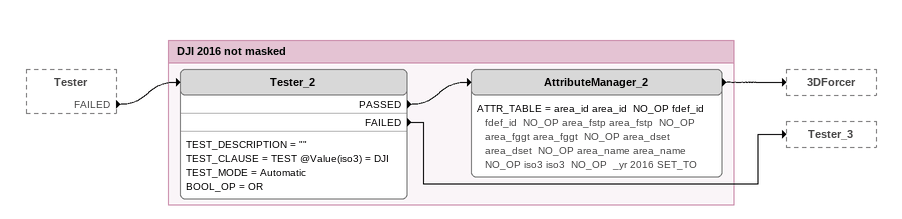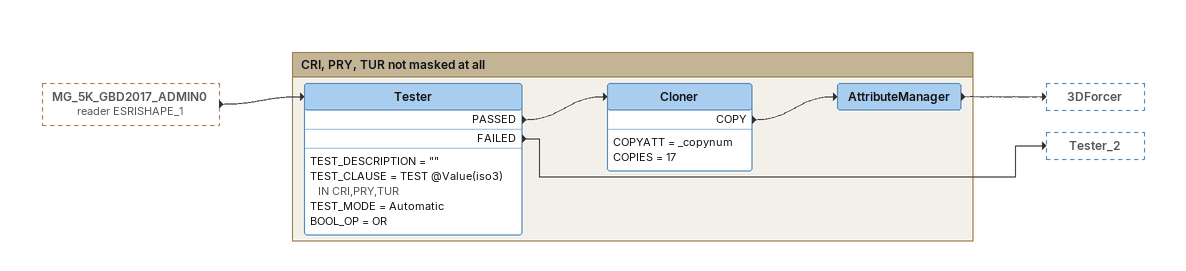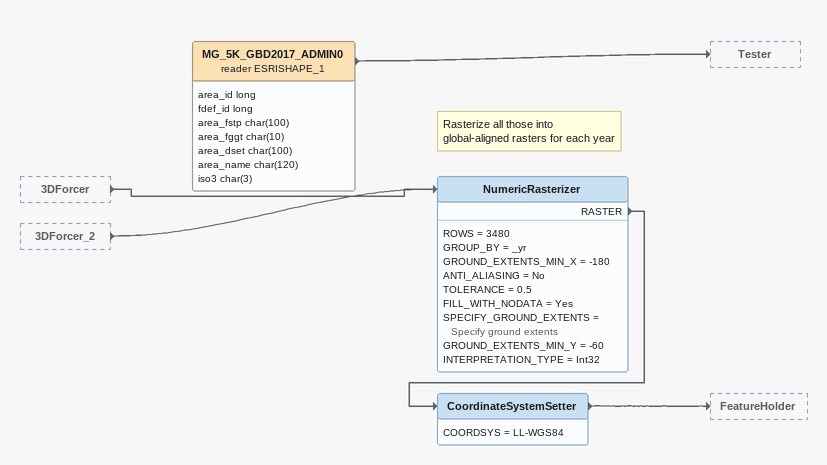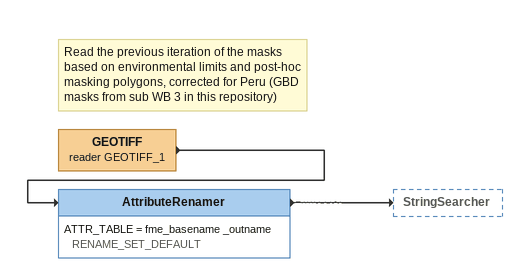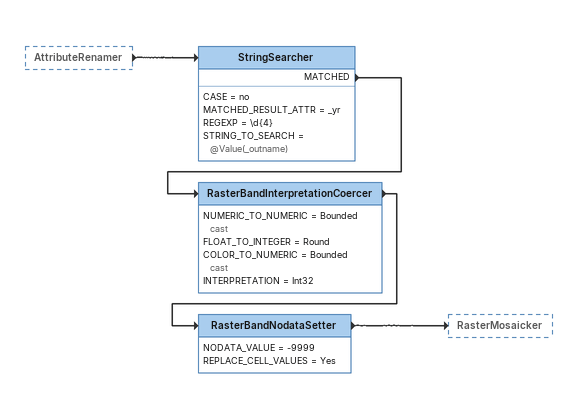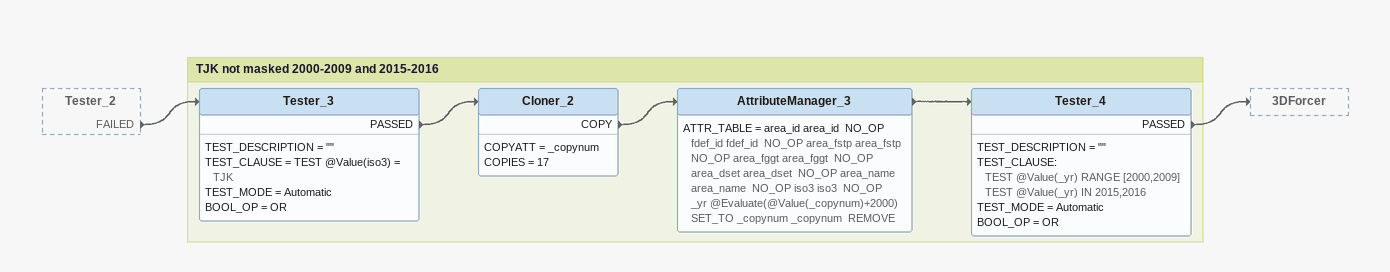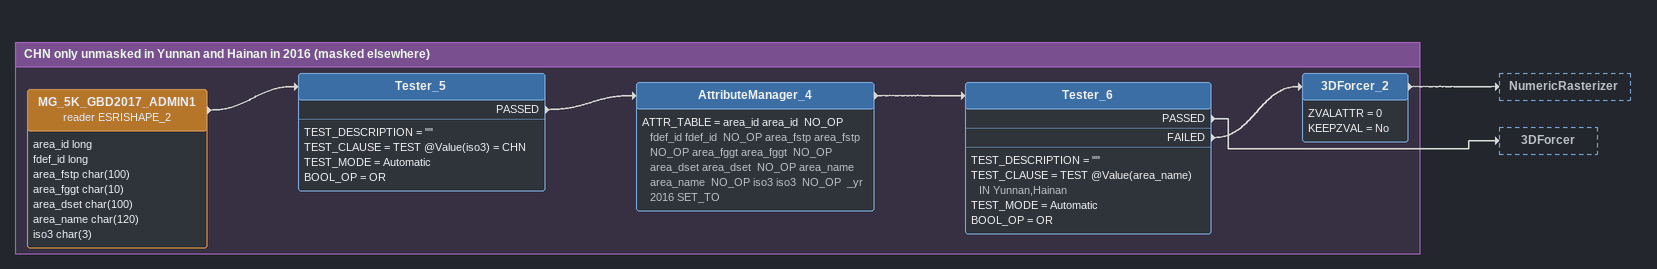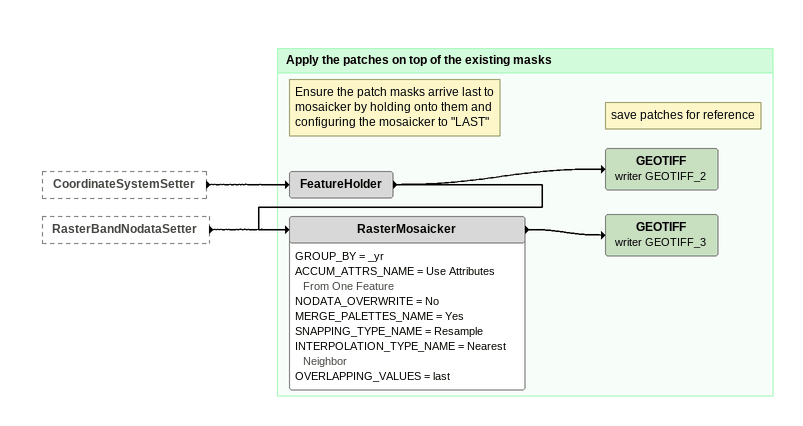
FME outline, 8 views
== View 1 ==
Tester [outside]
    FAILED -> Tester_2

Bookmark: DJI 2016 not masked
Tester_2
    TEST_DESCRIPTION = ""
    TEST_CLAUSE = TEST @Value(iso3) = DJI
    TEST_MODE = Automatic
    BOOL_OP = OR
    PASSED -> AttributeManager_2
    FAILED -> Tester_3
AttributeManager_2
    ATTR_TABLE = area_id area_id  NO_OP fdef_id fdef_id  NO_OP area_fstp area_fstp  NO_OP area_fggt area_fggt  NO_OP area_dset area_dset  NO_OP area_name area_name  NO_OP iso3 iso3  NO_OP  _yr 2016 SET_TO
    -> 3DForcer

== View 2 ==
MG_5K_GBD2017_ADMIN0 (reader ESRISHAPE_1) [outside]
    -> Tester

Bookmark: CRI, PRY, TUR not masked at all
Tester
    TEST_DESCRIPTION = ""
    TEST_CLAUSE = TEST @Value(iso3) IN CRI,PRY,TUR
    TEST_MODE = Automatic
    BOOL_OP = OR
    PASSED -> Cloner
    FAILED -> Tester_2
Cloner
    COPYATT = _copynum
    COPIES = 17
    COPY -> AttributeManager
AttributeManager
    -> 3DForcer

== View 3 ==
3DForcer [outside]
    -> NumericRasterizer
3DForcer_2 [outside]
    -> NumericRasterizer
MG_5K_GBD2017_ADMIN0 (reader ESRISHAPE_1)
    attributes: area_id long, fdef_id long, area_fstp char(100), area_fggt char(10), area_dset char(100), area_name char(120), iso3 char(3)
    -> Tester
Note: Rasterize all those into global-aligned rasters for each year
NumericRasterizer
    ROWS = 3480
    GROUP_BY = _yr
    GROUND_EXTENTS_MIN_X = -180
    ANTI_ALIASING = No
    TOLERANCE = 0.5
    FILL_WITH_NODATA = Yes
    SPECIFY_GROUND_EXTENTS = Specify ground extents
    GROUND_EXTENTS_MIN_Y = -60
    INTERPRETATION_TYPE = Int32
    RASTER -> CoordinateSystemSetter
CoordinateSystemSetter
    COORDSYS = LL-WGS84
    -> FeatureHolder

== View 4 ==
Note: Read the previous iteration of the masks based on environmental limits and post-hoc masking polygons, corrected for Peru (GBD masks from sub WB 3 in this repository)
GEOTIFF (reader GEOTIFF_1)
    -> AttributeRenamer
AttributeRenamer
    ATTR_TABLE = fme_basename _outname RENAME_SET_DEFAULT
    -> StringSearcher

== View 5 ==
AttributeRenamer [outside]
    -> StringSearcher
StringSearcher
    CASE = no
    MATCHED_RESULT_ATTR = _yr
    REGEXP = \d{4}
    STRING_TO_SEARCH = @Value(_outname)
    MATCHED -> RasterBandInterpretationCoercer
RasterBandInterpretationCoercer
    NUMERIC_TO_NUMERIC = Bounded cast
    FLOAT_TO_INTEGER = Round
    COLOR_TO_NUMERIC = Bounded cast
    INTERPRETATION = Int32
    -> RasterBandNodataSetter
RasterBandNodataSetter
    NODATA_VALUE = -9999
    REPLACE_CELL_VALUES = Yes
    -> RasterMosaicker

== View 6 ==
Tester_2 [outside]
    FAILED -> Tester_3

Bookmark: TJK not masked 2000-2009 and 2015-2016
Tester_3
    TEST_DESCRIPTION = ""
    TEST_CLAUSE = TEST @Value(iso3) = TJK
    TEST_MODE = Automatic
    BOOL_OP = OR
    PASSED -> Cloner_2
Cloner_2
    COPYATT = _copynum
    COPIES = 17
    COPY -> AttributeManager_3
AttributeManager_3
    ATTR_TABLE = area_id area_id  NO_OP fdef_id fdef_id  NO_OP area_fstp area_fstp  NO_OP area_fggt area_fggt  NO_OP area_dset area_dset  NO_OP area_name area_name  NO_OP iso3 iso3  NO_OP  _yr @Evaluate(@Value(_copynum)+2000) SET_TO _copynum _copynum  REMOVE
    -> Tester_4
Tester_4
    TEST_DESCRIPTION = ""
    TEST_CLAUSE:
      TEST @Value(_yr) RANGE [2000,2009]
      TEST @Value(_yr) IN 2015,2016
    TEST_MODE = Automatic
    BOOL_OP = OR
    PASSED -> 3DForcer

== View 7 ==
Bookmark: CHN only unmasked in Yunnan and Hainan in 2016 (masked elsewhere)
MG_5K_GBD2017_ADMIN1 (reader ESRISHAPE_2)
    attributes: area_id long, fdef_id long, area_fstp char(100), area_fggt char(10), area_dset char(100), area_name char(120), iso3 char(3)
    -> Tester_5
Tester_5
    TEST_DESCRIPTION = ""
    TEST_CLAUSE = TEST @Value(iso3) = CHN
    TEST_MODE = Automatic
    BOOL_OP = OR
    PASSED -> AttributeManager_4
AttributeManager_4
    ATTR_TABLE = area_id area_id  NO_OP fdef_id fdef_id  NO_OP area_fstp area_fstp  NO_OP area_fggt area_fggt  NO_OP area_dset area_dset  NO_OP area_name area_name  NO_OP iso3 iso3  NO_OP  _yr 2016 SET_TO
    -> Tester_6
Tester_6
    TEST_DESCRIPTION = ""
    TEST_CLAUSE = TEST @Value(area_name) IN Yunnan,Hainan
    TEST_MODE = Automatic
    BOOL_OP = OR
    PASSED -> 3DForcer
    FAILED -> 3DForcer_2
3DForcer_2
    ZVALATTR = 0
    KEEPZVAL = No
    -> NumericRasterizer

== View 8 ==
CoordinateSystemSetter [outside]
    -> FeatureHolder
RasterBandNodataSetter [outside]
    -> RasterMosaicker

Bookmark: Apply the patches on top of the existing masks
Note: Ensure the patch masks arrive last to mosaicker by holding onto them and configuring the mosaicker to "LAST"
FeatureHolder
    -> RasterMosaicker
    -> GEOTIFF (writer GEOTIFF_2)
Note: save patches for reference
GEOTIFF (writer GEOTIFF_2)
RasterMosaicker
    GROUP_BY = _yr
    ACCUM_ATTRS_NAME = Use Attributes From One Feature
    NODATA_OVERWRITE = No
    MERGE_PALETTES_NAME = Yes
    SNAPPING_TYPE_NAME = Resample
    INTERPOLATION_TYPE_NAME = Nearest Neighbor
    OVERLAPPING_VALUES = last
    -> GEOTIFF (writer GEOTIFF_3)
GEOTIFF (writer GEOTIFF_3)
